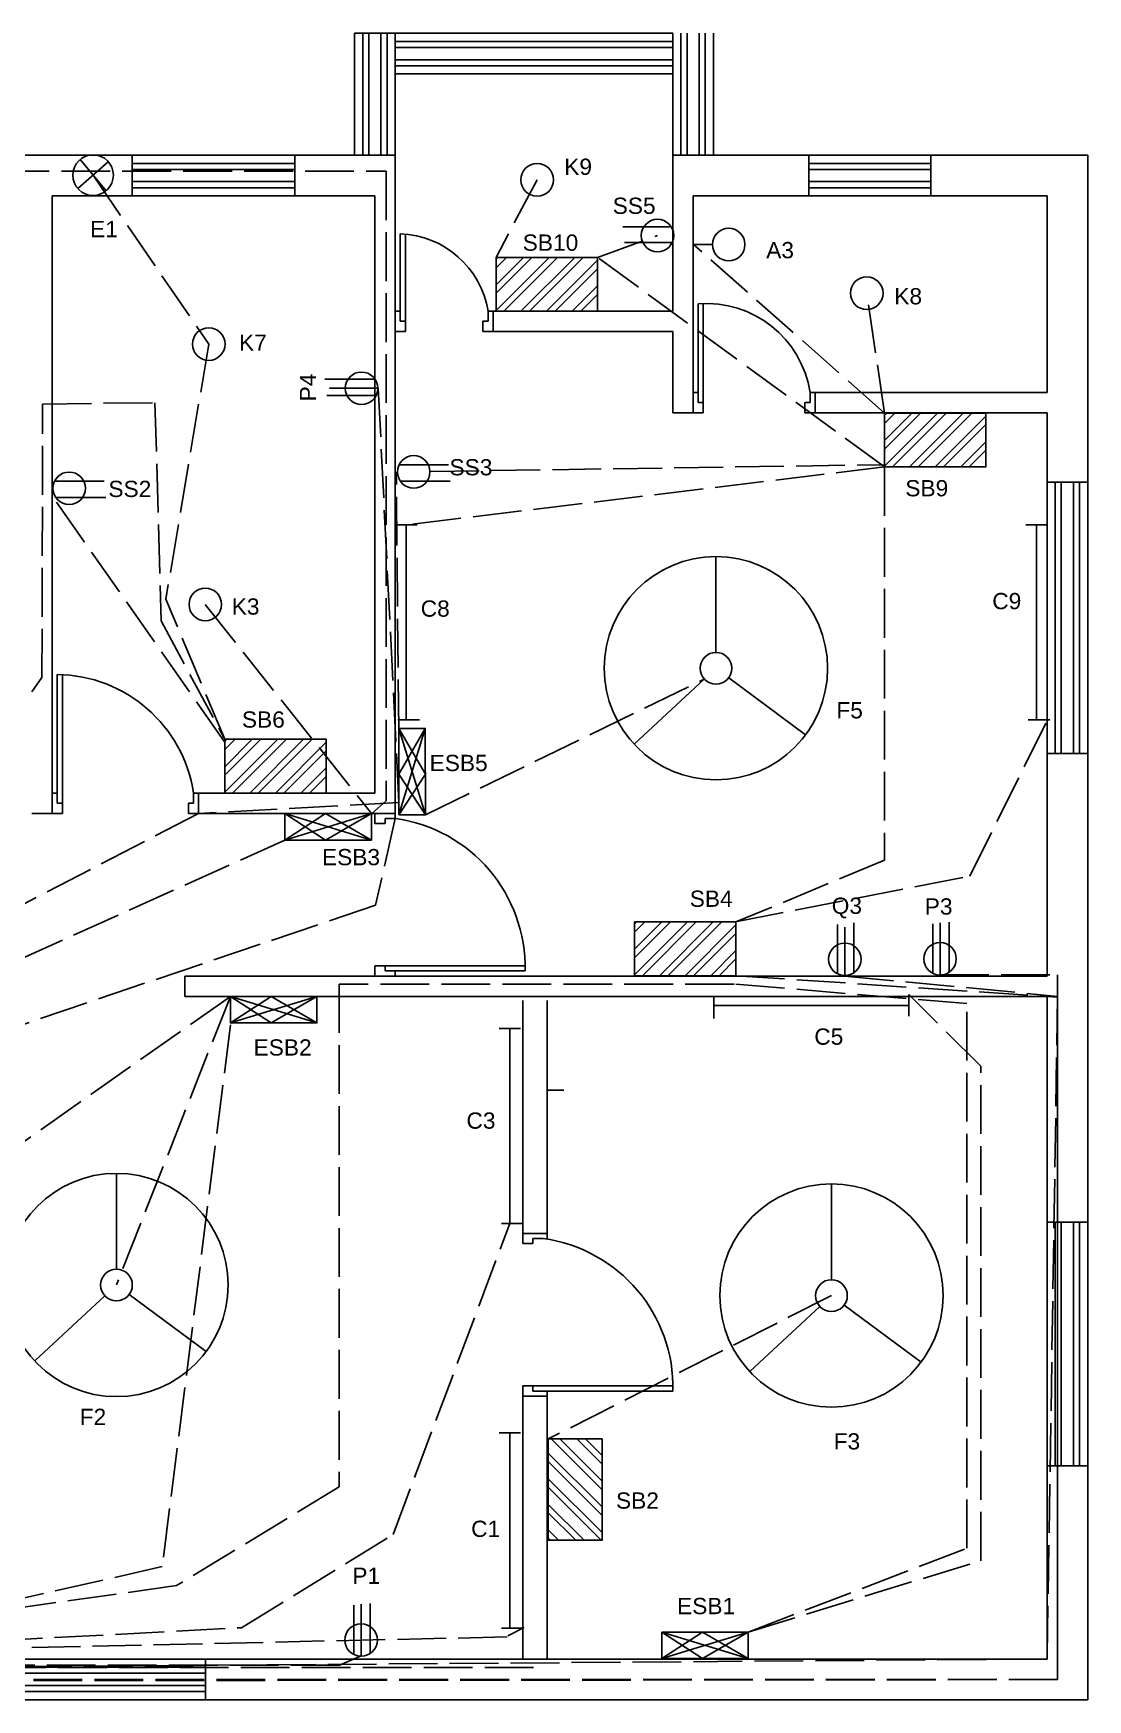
# Model space of a CAD drawing. Header units: millimetres. Extents: x 3825 to 4342, y 1227 to 2179.
# Drawn here: x 4065.1 to 4324.5, y 1226.6 to 1636.6 of the extents above; entities that cross this region are included whole.
import ezdxf

# ---------------------------------------------------------------- set-up
doc = ezdxf.new("R2010")
doc.units = ezdxf.units.MM
doc.linetypes.add('ACAD_ISO02W100', pattern=[15, 12, -3])
for name, color, linetype in [('conduit', 7, 'ACAD_ISO02W100'), ('doors', 6, 'Continuous'), ('emconduit', 1, 'ACAD_ISO02W100'), ('emfittings', 7, 'Continuous'), ('fittinglabels', 7, 'Continuous'), ('fittings', 7, 'Continuous'), ('windows', 40, 'Continuous')]:
    doc.layers.add(name, color=color, linetype=linetype)
doc.styles.get("Standard").update_dxf_attribs({"font": 'arial.ttf'})

msp = doc.modelspace()

# ---------------------------------------------------------------- hatches: boundary and pattern name
at = {"layer": 'fittings'}
h = msp.add_hatch(dxfattribs=at)
h.set_pattern_fill('ANSI32', color=256, scale=0.468168)
h.set_pattern_definition([(45, (2798.951, 1052.3706), (-3.1532, 3.1532), []), (45, (2801.0533, 1052.3706), (-3.1532, 3.1532), [])])
h.paths.add_polyline_path([(4178.94, 1581.43), (4178.94, 1568.2), (4203.89, 1568.2), (4203.89, 1581.43)])
h = msp.add_hatch(dxfattribs=at)
h.set_pattern_fill('ANSI32', color=256, scale=0.468168)
h.set_pattern_definition([(45, (2894.559, 1014.0287), (-3.1532, 3.1532), []), (45, (2896.661, 1014.0287), (-3.1532, 3.1532), [])])
h.paths.add_polyline_path([(4274.55, 1543.09), (4274.55, 1529.86), (4299.5, 1529.86), (4299.5, 1543.09)])
h = msp.add_hatch(dxfattribs=at)
h.set_pattern_fill('ANSI32', color=256, scale=0.468168)
h.set_pattern_definition([(45, (2732.2164, 933.7985), (-3.1532, 3.1532), []), (45, (2734.3186, 933.7985), (-3.1532, 3.1532), [])])
h.paths.add_polyline_path([(4112.21, 1462.86), (4112.21, 1449.63), (4137.16, 1449.63), (4137.16, 1462.86)])
h = msp.add_hatch(dxfattribs=at)
h.set_pattern_fill('ANSI32', color=256, scale=0.468168)
h.set_pattern_definition([(45, (2833.0325, 888.8582), (-3.1532, 3.1532), []), (45, (2835.1346, 888.8582), (-3.1532, 3.1532), [])])
h.paths.add_polyline_path([(4213.03, 1417.92), (4213.03, 1404.69), (4237.98, 1404.69), (4237.98, 1417.92)])
h = msp.add_hatch(dxfattribs=at)
h.set_pattern_fill('ANSI32', color=256, scale=0.468168, angle=90)
h.set_pattern_definition([(135, (4720.8563, -114.2035), (-3.1532, -3.1532), []), (135, (4720.8563, -112.1014), (-3.1532, -3.1532), [])])
h.paths.add_polyline_path([(4191.8, 1265.79), (4205.03, 1265.79), (4205.03, 1290.74), (4191.8, 1290.74)])

# ---------------------------------------------------------------- linework, layer by layer
for p, q in [((4154.12, 1636.56), (4144.12, 1636.56)), ((4144.12, 1626.56), (4144.12, 1636.56)), ((4154.12, 1636.56), (4144.12, 1636.56)), ((4154.12, 1606.56), (4154.12, 1636.56)), ((4232.43, 1606.56), (4232.43, 1636.56)), ((4144.12, 1606.56), (4144.12, 1626.56)), ((4144.12, 1606.56), (4144.12, 1626.56)), ((4154.12, 1606.56), (4154.12, 1626.56)), ((4222.43, 1606.56), (4222.43, 1626.56)), ((4154.12, 1606.56), (4154.12, 1594.06)), ((4222.43, 1606.56), (4222.43, 1596.56)), ((4324.52, 1606.56), (4232.43, 1606.56)), ((4324.52, 1606.56), (4232.43, 1606.56)), ((4149.12, 1596.56), (4069.73, 1596.56)), ((4069.73, 1596.56), (4069.73, 1563.32)), ((4314.52, 1596.56), (4227.43, 1596.56)), ((4227.43, 1594.06), (4227.43, 1596.56)), ((4314.52, 1596.56), (4314.52, 1548.2)), ((4314.52, 1596.56), (4314.52, 1548.2)), ((4324.52, 1226.57), (4324.52, 1586.56)), ((4324.52, 1226.57), (4324.52, 1586.56)), ((4324.52, 1226.57), (4324.52, 1586.56)), ((4324.52, 1226.57), (4324.52, 1586.56)), ((4222.43, 1568.2), (4178.21, 1568.2)), ((4178.21, 1563.2), (4178.21, 1568.2)), ((4069.73, 1558.32), (4069.73, 1563.32)), ((4069.73, 1558.32), (4069.73, 1563.32)), ((4222.43, 1563.2), (4178.21, 1563.2)), ((4222.43, 1563.2), (4222.43, 1543.2)), ((4069.73, 1558.32), (4069.73, 1474.56)), ((4069.73, 1558.32), (4069.73, 1474.56)), ((4227.43, 1548.2), (4227.43, 1543.2)), ((4257.45, 1548.2), (4314.52, 1548.2)), ((4257.45, 1548.2), (4257.45, 1543.2)), ((4222.43, 1543.2), (4227.43, 1543.2)), ((4257.45, 1543.2), (4314.52, 1543.2)), ((4314.52, 1543.2), (4314.52, 1404.61)), ((4314.52, 1543.2), (4314.52, 1404.61)), ((4069.73, 1474.56), (4069.73, 1444.63)), ((4069.73, 1449.63), (4069.73, 1444.63)), ((4105.75, 1449.63), (4149.12, 1449.63)), ((4105.75, 1449.63), (4149.12, 1449.63)), ((4105.75, 1449.63), (4105.75, 1444.63)), ((4064.73, 1444.63), (4069.73, 1444.63)), ((4064.73, 1444.63), (4069.73, 1444.63)), ((4105.75, 1444.63), (4149.12, 1444.63)), ((4105.75, 1444.63), (4149.12, 1444.63)), ((4149.12, 1444.63), (4154.12, 1444.63)), ((4102.32, 1399.61), (4102.32, 1404.61)), ((4102.32, 1399.61), (4102.32, 1404.61)), ((4102.32, 1404.61), (4149.12, 1404.61)), ((4102.32, 1399.61), (4102.32, 1404.61)), ((4154.12, 1404.61), (4149.12, 1404.61)), ((4154.12, 1404.61), (4314.52, 1404.61)), ((4102.32, 1402.11), (4102.32, 1402.11)), ((4102.32, 1402.11), (4102.32, 1402.11)), ((4102.32, 1402.11), (4102.32, 1402.11)), ((4314.52, 1399.61), (4102.32, 1399.61)), ((4314.52, 1399.61), (4102.32, 1399.61)), ((4314.52, 1399.61), (4102.32, 1399.61)), ((4185.53, 1338.78), (4185.53, 1398.61)), ((4191.53, 1339.88), (4191.53, 1398.61)), ((4314.52, 1399.61), (4314.52, 1301.26)), ((4314.52, 1399.61), (4314.52, 1236.57)), ((4314.52, 1398.61), (4314.52, 1399.61)), ((4185.53, 1236.57), (4185.53, 1301.26)), ((4185.53, 1236.57), (4185.53, 1301.26)), ((4191.53, 1236.57), (4191.53, 1301.26)), ((4314.52, 1296.26), (4314.52, 1236.56)), ((3872.24, 1236.57), (4211.17, 1236.57)), ((3872.25, 1236.56), (4211.17, 1236.56)), ((4191.53, 1236.57), (4185.53, 1236.57)), ((4211.17, 1236.56), (4216.17, 1236.57)), ((4216.17, 1236.57), (4276.8, 1236.57)), ((4216.17, 1236.57), (4275.75, 1236.57)), ((4242.52, 1236.56), (4276.79, 1236.56)), ((4275.75, 1236.57), (4314.52, 1236.57)), ((4324.52, 1236.57), (4324.52, 1236.56)), ((4324.52, 1236.57), (4324.52, 1236.56)), ((3944.52, 1226.57), (4277, 1226.57)), ((3944.52, 1226.57), (4277, 1226.57)), ((3944.52, 1226.57), (4277, 1226.57)), ((3944.52, 1226.57), (4277, 1226.57)), ((4312.02, 1226.57), (4314.52, 1226.57)), ((4312.02, 1226.57), (4314.52, 1226.57)), ((4312.02, 1226.57), (4314.52, 1226.57)), ((4312.02, 1226.57), (4314.52, 1226.57)), ((4312.02, 1226.57), (4314.52, 1226.57)), ((4312.02, 1226.57), (4314.52, 1226.57)), ((4312.02, 1226.57), (4314.52, 1226.57)), ((4312.02, 1226.57), (4314.52, 1226.57))]:
    msp.add_line(p, q)
for points in [[(3921.61, 1606.56), (4144.12, 1606.56)], [(4144.12, 1606.56), (3921.61, 1606.56)], [(4144.12, 1606.56), (3921.61, 1606.56)], [(4144.12, 1606.56), (3921.61, 1606.56)], [(4144.12, 1606.56), (3926.61, 1606.56)], [(4144.12, 1606.56), (3926.61, 1606.56)], [(4144.12, 1606.56), (3926.61, 1606.56)], [(4144.12, 1606.56), (3926.61, 1606.56)], [(4324.52, 1476.57), (4324.52, 1606.56), (4232.43, 1606.56)], [(4324.52, 1476.57), (4324.52, 1606.56), (4232.43, 1606.56)], [(4149.12, 1596.56), (4069.73, 1596.56)], [(4069.73, 1596.56), (4149.12, 1596.56)], [(4149.12, 1596.56), (4069.73, 1596.56)], [(4149.12, 1596.56), (4149.12, 1558.32)], [(4222.43, 1596.56), (4222.43, 1568.2)], [(4314.52, 1548.2), (4314.52, 1596.56), (4227.43, 1596.56)], [(4227.43, 1596.56), (4314.52, 1596.56), (4314.52, 1548.2)], [(4314.52, 1548.2), (4314.52, 1596.56), (4227.43, 1596.56)], [(4314.52, 1548.2), (4314.52, 1596.56), (4227.43, 1596.56)], [(4314.52, 1548.2), (4314.52, 1596.56), (4227.43, 1596.56)], [(4154.12, 1594.06), (4154.12, 1543.2)], [(4227.43, 1594.06), (4227.43, 1543.2)], [(4149.12, 1558.32), (4149.12, 1449.63)], [(4149.12, 1558.32), (4149.12, 1449.63)], [(4154.12, 1543.2), (4154.12, 1444.63)], [(4154.12, 1543.2), (4154.12, 1444.63)], [(4314.52, 1404.61), (4314.52, 1543.2)], [(4314.52, 1543.2), (4314.52, 1404.61)], [(4314.52, 1404.61), (4314.52, 1543.2)], [(4314.52, 1399.61), (4314.52, 1301.26)], [(4314.52, 1301.26), (4314.52, 1399.61)], [(4314.52, 1399.61), (4314.52, 1301.26)], [(4314.52, 1296.26), (4314.52, 1236.57), (4216.17, 1236.57)], [(4314.52, 1236.56), (4314.52, 1296.26)], [(4314.52, 1296.26), (4314.52, 1236.57)], [(4211.17, 1236.57), (3872.24, 1236.57)], [(4211.17, 1236.57), (3872.24, 1236.57)], [(3872.25, 1236.56), (4211.17, 1236.56)], [(4276.8, 1236.57), (4216.17, 1236.57)], [(4242.52, 1236.56), (4276.79, 1236.56)], [(4277, 1226.57), (3944.52, 1226.57)], [(4277, 1226.57), (3944.52, 1226.57)], [(4277, 1226.57), (3944.52, 1226.57)], [(4277, 1226.57), (3944.52, 1226.57)]]:
    msp.add_lwpolyline(points)
msp.add_arc((4278.52, 1236.56), 36, 179.9721, 180)
at = {"layer": 'conduit'}
for p, q in [((4079.78, 1601.66), (4108.25, 1560.1)), ((4189.06, 1600.51), (4178.94, 1581.43)), ((4203.89, 1581.43), (4218.67, 1586.8)), ((4274.55, 1543.09), (4227.56, 1584.58)), ((4178.94, 1581.43), (4203.89, 1581.43)), ((4274.55, 1529.86), (4203.89, 1581.43)), ((4274.55, 1543.09), (4270.15, 1572.62)), ((4108.25, 1560.1), (4097.69, 1497.33)), ((4067.37, 1545.35), (4095.01, 1545.67)), ((4095.01, 1545.67), (4096.53, 1492)), ((4149.96, 1549.23), (4136.87, 1549.23)), ((4067.18, 1478.03), (4067.37, 1545.35)), ((4274.55, 1529.86), (4156.85, 1515.63)), ((4162.8, 1528.75), (4274.55, 1530.42)), ((4274.55, 1529.86), (4274.55, 1433.09)), ((4112.1, 1462.27), (4069.28, 1523.34)), ((4112.21, 1462.86), (4097.69, 1497.33)), ((4096.53, 1492), (4111.94, 1463.3)), ((4064.73, 1474.56), (4067.18, 1478.03)), ((4295.52, 1429.22), (4314.65, 1467.69)), ((4274.55, 1433.09), (4237.98, 1417.92)), ((4237.83, 1417.91), (4295.52, 1429.22)), ((4213.03, 1417.92), (4237.98, 1417.92)), ((4264.77, 1404.61), (4264.77, 1417.71)), ((4237.98, 1404.69), (4314.52, 1399.61)), ((4314.52, 1399.61), (4317.13, 1399.44)), ((4317.13, 1399.44), (4317.13, 1231.52)), ((4191.68, 1376.54), (4195.58, 1376.54)), ((4153.59, 1267.18), (4182.33, 1343.73)), ((4261.48, 1326), (4191.8, 1290.74)), ((4116.33, 1244.27), (4153.59, 1267.18)), ((3995.42, 1237.88), (4116.33, 1244.27)), ((4181.83, 1242.25), (4185.84, 1244.3)), ((4181.65, 1242.01), (3995.42, 1237.88)), ((4140.41, 1235.09), (3939.68, 1235.09)), ((4188.14, 1234.47), (3940.94, 1234.47)), ((4145.74, 1237.35), (4140.41, 1235.09)), ((4317.13, 1231.52), (3939.81, 1231.13))]:
    msp.add_line(p, q, dxfattribs=at)
at = {"layer": 'doors', "color": 215, "true_color": 0xa953a0}
for p, q in [((4155.37, 1587.26), (4155.37, 1565.7)), ((4155.37, 1587.26), (4155.37, 1565.7)), ((4156.62, 1587.18), (4156.62, 1563.2)), ((4156.62, 1587.16), (4156.62, 1563.2)), ((4155.37, 1568.2), (4154.12, 1568.2)), ((4176.96, 1568.2), (4178.21, 1568.2)), ((4176.96, 1568.2), (4176.96, 1565.7)), ((4178.21, 1563.2), (4178.21, 1568.2)), ((4228.68, 1570.02), (4228.68, 1545.7)), ((4228.68, 1567.26), (4228.68, 1545.7)), ((4229.93, 1570.08), (4229.93, 1543.2)), ((4229.93, 1567.16), (4229.93, 1543.2)), ((4154.12, 1563.2), (4156.62, 1563.2)), ((4156.62, 1563.2), (4154.12, 1563.2)), ((4154.12, 1563.2), (4156.62, 1563.2)), ((4155.37, 1565.7), (4156.62, 1565.7)), ((4155.37, 1565.7), (4156.62, 1565.7)), ((4175.71, 1565.7), (4175.71, 1563.2)), ((4176.96, 1565.7), (4175.71, 1565.7)), ((4175.71, 1563.2), (4178.21, 1563.2)), ((4175.71, 1563.2), (4178.21, 1563.2)), ((4227.43, 1548.2), (4228.68, 1548.2)), ((4228.68, 1548.2), (4227.43, 1548.2)), ((4227.43, 1543.2), (4227.43, 1548.2)), ((4227.43, 1548.2), (4227.43, 1543.2)), ((4228.68, 1545.7), (4229.93, 1545.7)), ((4228.68, 1545.7), (4229.93, 1545.7)), ((4254.95, 1545.7), (4254.95, 1543.2)), ((4256.2, 1545.7), (4254.95, 1545.7)), ((4254.95, 1545.7), (4254.95, 1543.2)), ((4256.2, 1548.2), (4256.2, 1545.7)), ((4257.45, 1548.2), (4256.2, 1548.2)), ((4256.2, 1548.2), (4256.2, 1545.7)), ((4257.45, 1548.2), (4257.45, 1543.2)), ((4229.93, 1543.2), (4227.43, 1543.2)), ((4254.95, 1543.2), (4257.45, 1543.2)), ((4070.98, 1478.79), (4070.98, 1447.13)), ((4070.98, 1478.79), (4070.98, 1447.13)), ((4072.23, 1478.75), (4072.23, 1444.63)), ((4072.23, 1478.75), (4072.23, 1444.63)), ((4069.73, 1449.63), (4069.73, 1444.63)), ((4069.73, 1449.63), (4069.73, 1444.63)), ((4104.5, 1449.63), (4104.5, 1447.13)), ((4105.75, 1449.63), (4104.5, 1449.63)), ((4104.5, 1449.63), (4104.5, 1447.13)), ((4104.5, 1449.63), (4104.5, 1447.13)), ((4105.75, 1449.63), (4104.5, 1449.63)), ((4104.5, 1449.63), (4104.5, 1447.13)), ((4105.75, 1449.63), (4105.75, 1444.63)), ((4105.75, 1449.63), (4105.75, 1444.63)), ((4072.23, 1444.63), (4069.73, 1444.63)), ((4072.23, 1444.63), (4069.73, 1444.63)), ((4070.98, 1447.13), (4072.23, 1447.13)), ((4070.98, 1447.13), (4072.23, 1447.13)), ((4103.25, 1447.13), (4103.25, 1444.63)), ((4104.5, 1447.13), (4103.25, 1447.13)), ((4103.25, 1447.13), (4103.25, 1444.63)), ((4103.25, 1447.13), (4103.25, 1444.63)), ((4104.5, 1447.13), (4103.25, 1447.13)), ((4103.25, 1447.13), (4103.25, 1444.63)), ((4103.25, 1444.63), (4105.75, 1444.63)), ((4103.25, 1444.63), (4105.75, 1444.63)), ((4154.12, 1444.63), (4149.12, 1444.63)), ((4149.12, 1442.13), (4149.12, 1444.63)), ((4154.12, 1444.63), (4149.12, 1444.63)), ((4149.12, 1442.13), (4149.12, 1444.63)), ((4154.12, 1443.38), (4151.62, 1443.38)), ((4151.62, 1443.38), (4151.62, 1442.13)), ((4154.12, 1443.38), (4151.62, 1443.38)), ((4151.62, 1443.38), (4151.62, 1442.13)), ((4154.12, 1444.63), (4154.12, 1443.38)), ((4154.12, 1444.63), (4154.12, 1443.38)), ((4151.62, 1442.13), (4149.12, 1442.13)), ((4151.62, 1442.13), (4149.12, 1442.13)), ((4177.87, 1407.11), (4149.12, 1407.11)), ((4186.05, 1407.11), (4149.12, 1407.11)), ((4149.12, 1407.11), (4149.12, 1404.61)), ((4151.62, 1405.86), (4151.62, 1407.11)), ((4151.62, 1405.86), (4151.62, 1407.11)), ((4154.12, 1404.61), (4149.12, 1404.61)), ((4177.84, 1405.86), (4151.62, 1405.86)), ((4186.07, 1405.86), (4151.62, 1405.86)), ((4191.53, 1341.28), (4185.53, 1341.28)), ((4185.53, 1338.78), (4185.53, 1341.28)), ((4191.49, 1341.28), (4191.49, 1340.03)), ((4188.03, 1338.78), (4185.53, 1338.78)), ((4190.53, 1340.03), (4188.03, 1340.03)), ((4188.03, 1340.03), (4188.03, 1338.78)), ((4214.28, 1303.76), (4185.53, 1303.76)), ((4222.45, 1303.76), (4185.53, 1303.76)), ((4185.53, 1301.26), (4185.53, 1303.76)), ((4188.03, 1302.51), (4188.03, 1303.76)), ((4188.03, 1302.51), (4188.03, 1303.76)), ((4190.53, 1301.26), (4185.53, 1301.26)), ((4185.53, 1301.26), (4190.53, 1301.26)), ((4191.54, 1301.26), (4185.53, 1301.26)), ((4214.24, 1302.51), (4188.03, 1302.51)), ((4222.48, 1302.51), (4188.03, 1302.51)), ((4191.54, 1302.51), (4191.54, 1301.26)), ((4191.54, 1301.26), (4191.54, 1302.51))]:
    msp.add_line(p, q, dxfattribs=at)
at = {"layer": 'doors'}
for p, q in [((4154.12, 1568.2), (4155.37, 1568.2)), ((4154.12, 1563.2), (4154.12, 1568.2)), ((4154.12, 1568.2), (4155.37, 1568.2)), ((4154.12, 1563.2), (4154.12, 1568.2)), ((4069.73, 1449.63), (4070.98, 1449.63)), ((4069.73, 1449.63), (4070.98, 1449.63)), ((4149.12, 1407.11), (4149.12, 1404.61)), ((4149.12, 1404.61), (4154.12, 1404.61))]:
    msp.add_line(p, q, dxfattribs=at)
at = {"layer": 'doors', "color": 215, "true_color": 0xa953a0}
for points in [[(4228.68, 1548.2), (4227.43, 1548.2)], [(4070.98, 1449.63), (4069.73, 1449.63)], [(4070.98, 1449.63), (4069.73, 1449.63)], [(4149.12, 1444.63), (4149.12, 1442.69)], [(4149.12, 1444.63), (4149.12, 1442.69)], [(4154.12, 1405.86), (4154.12, 1404.61)], [(4154.12, 1405.86), (4154.12, 1404.61)], [(4191.54, 1302.51), (4191.54, 1301.26)]]:
    msp.add_lwpolyline(points, dxfattribs=at)
at = {"layer": 'doors'}
msp.add_lwpolyline([(4149.12, 1407.11), (4149.12, 1404.61)], dxfattribs=at)
at = {"layer": 'doors', "color": 215, "true_color": 0xa953a0}
for centre, radius, start, end in [((4154.53, 1564.54), 22.73, 9.2655, 87.8657), ((4230.66, 1544.24), 25.85, 8.8156, 94.3849), ((4070.63, 1444.54), 34.25, 8.5448, 89.4072), ((4070.63, 1444.54), 34.25, 8.5448, 89.4072), ((4149.06, 1406.71), 37.02, 358.685, 82.1411), ((4185.47, 1303.36), 37.02, 358.685, 82.1411)]:
    msp.add_arc(centre, radius, start, end, dxfattribs=at)
at = {"layer": 'emconduit'}
for p, q in [((4011.98, 1602.61), (4151.94, 1602.61)), ((4151.94, 1602.61), (4151.94, 1447.76)), ((4149.96, 1549.23), (4155.01, 1447.31)), ((4154.98, 1465.54), (4154.39, 1528.6)), ((4107.4, 1496.04), (4148.27, 1444.62)), ((4161.55, 1444.25), (4230.19, 1477.68)), ((4155.01, 1447.31), (4105.75, 1444.63)), ((4151.94, 1447.76), (4148.37, 1444.61)), ((4105.75, 1444.63), (3980.83, 1379.87)), ((4154.12, 1443.38), (4149.3, 1422.03)), ((4126.96, 1438.08), (3992.06, 1377.3)), ((4149.3, 1422.03), (3999.44, 1371.4)), ((4237.5, 1402.62), (4140.35, 1402.62)), ((4140.35, 1402.62), (4140.35, 1278.93)), ((4294.78, 1397.88), (4237.5, 1402.62)), ((4264.77, 1404.61), (4317.13, 1399.61)), ((4288.2, 1404.95), (4317.13, 1404.95)), ((4317.13, 1404.95), (4317.13, 1231.52)), ((4113.56, 1399.61), (4011.12, 1327.49)), ((4113.56, 1399.61), (4085.54, 1328.6)), ((4298.23, 1382.45), (4280.49, 1400.05)), ((4317.13, 1399.61), (4314.52, 1236.57)), ((4294.78, 1263.81), (4294.78, 1397.88)), ((4113.58, 1392.64), (4096.82, 1259.31)), ((4298.23, 1260.77), (4298.23, 1382.45)), ((4140.35, 1278.93), (4100.31, 1254.66)), ((4241.01, 1243.21), (4294.78, 1263.81)), ((4096.82, 1259.31), (4037.34, 1245.82)), ((4241.01, 1243.21), (4298.23, 1260.77)), ((4100.31, 1254.66), (4037.74, 1245.82)), ((4314.52, 1236.57), (4032.42, 1234.47)), ((4317.13, 1231.52), (4034.09, 1231.52))]:
    msp.add_line(p, q, dxfattribs=at)
at = {"layer": 'emfittings'}
for p, q in [((4161.54, 1454.28), (4154.98, 1465.54)), ((4154.98, 1465.54), (4161.55, 1444.25)), ((4155, 1454.27), (4161.52, 1465.55)), ((4161.52, 1465.55), (4155.01, 1444.24)), ((4161.55, 1444.25), (4155, 1454.27)), ((4155.01, 1444.24), (4161.54, 1454.28)), ((4126.96, 1444.62), (4136.99, 1438.08)), ((4148.27, 1444.62), (4126.96, 1438.08)), ((4126.96, 1438.08), (4136.99, 1444.62)), ((4148.27, 1438.08), (4126.96, 1444.62)), ((4136.99, 1438.08), (4148.27, 1444.62)), ((4136.99, 1444.62), (4148.27, 1438.08)), ((4113.56, 1399.61), (4123.59, 1393.07)), ((4134.87, 1399.61), (4113.56, 1393.07)), ((4113.56, 1393.07), (4123.59, 1399.61)), ((4134.87, 1393.07), (4113.56, 1399.61)), ((4123.59, 1393.07), (4134.87, 1399.61)), ((4123.59, 1399.61), (4134.87, 1393.07)), ((4219.71, 1243.21), (4229.73, 1236.67)), ((4241.01, 1243.21), (4219.71, 1236.67)), ((4219.71, 1236.67), (4229.73, 1243.21)), ((4241.01, 1236.67), (4219.71, 1243.21)), ((4229.73, 1236.67), (4241.01, 1243.21)), ((4229.73, 1243.21), (4241.01, 1236.67))]:
    msp.add_line(p, q, dxfattribs=at)
for points in [[(4155.01, 1444.24), (4154.98, 1465.54), (4161.52, 1465.55), (4161.55, 1444.25)], [(4126.96, 1444.62), (4148.27, 1444.62), (4148.27, 1438.08), (4126.96, 1438.08)], [(4113.56, 1399.61), (4134.87, 1399.61), (4134.87, 1393.07), (4113.56, 1393.07)], [(4219.71, 1243.21), (4241.01, 1243.21), (4241.01, 1236.67), (4219.71, 1236.67)]]:
    msp.add_lwpolyline(points, close=True, dxfattribs=at)
at = {"layer": 'fittings'}
for p, q in [((4083.53, 1604.96), (4076.03, 1598.35)), ((4076.58, 1605.5), (4079.78, 1601.66)), ((4079.78, 1601.66), (4082.97, 1597.81)), ((4221.7, 1588.94), (4210.1, 1588.94)), ((4221.98, 1585.12), (4210.51, 1585.12)), ((4232.19, 1584.58), (4227.56, 1584.58)), ((4149.03, 1551.47), (4136.84, 1551.47)), ((4149.32, 1547.45), (4137.27, 1547.45)), ((4155.21, 1530.42), (4167.25, 1530.42)), ((4070.42, 1526.39), (4082.47, 1526.39)), ((4155.5, 1526.4), (4167.68, 1526.4)), ((4070.71, 1522.37), (4082.9, 1522.37)), ((4154.2, 1515.63), (4159.51, 1515.63)), ((4156.85, 1507.28), (4156.85, 1515.63)), ((4156.85, 1467.63), (4156.85, 1515.63)), ((4309.3, 1515.63), (4314.61, 1515.63)), ((4311.95, 1507.28), (4311.95, 1515.63)), ((4311.95, 1467.63), (4311.95, 1515.63)), ((4156.85, 1467.63), (4156.85, 1507.28)), ((4233.05, 1484.24), (4233.05, 1507.81)), ((4311.95, 1467.63), (4311.95, 1507.28)), ((4230.19, 1477.68), (4212.93, 1461.64)), ((4236.19, 1478.01), (4255.12, 1463.98)), ((4154.8, 1467.63), (4160.11, 1467.63)), ((4309.9, 1467.63), (4315.2, 1467.63)), ((4262.98, 1405.25), (4262.98, 1417.3)), ((4267.01, 1405.54), (4267.01, 1417.73)), ((4286.43, 1405.38), (4286.43, 1417.42)), ((4288.2, 1404.95), (4288.2, 1417.7)), ((4290.45, 1405.67), (4290.45, 1417.85)), ((4288.2, 1408.85), (4288.2, 1404.95)), ((4232.49, 1399.45), (4232.49, 1394.15)), ((4280.49, 1400.05), (4280.49, 1394.74)), ((4232.49, 1397.4), (4272.14, 1397.4)), ((4232.49, 1397.4), (4280.49, 1397.4)), ((4272.14, 1397.4), (4280.49, 1397.4)), ((4179.68, 1391.73), (4184.99, 1391.73)), ((4182.33, 1383.38), (4182.33, 1391.73)), ((4182.33, 1343.73), (4182.33, 1391.73)), ((4182.33, 1343.73), (4182.33, 1383.38)), ((4195.58, 1376.54), (4191.68, 1376.54)), ((4085.54, 1332.51), (4085.54, 1356.08)), ((4261.48, 1329.9), (4261.48, 1353.47)), ((4180.28, 1343.73), (4185.58, 1343.73)), ((4082.69, 1325.95), (4065.42, 1309.9)), ((4088.68, 1326.28), (4107.61, 1312.24)), ((4258.62, 1323.34), (4241.36, 1307.29)), ((4264.62, 1323.67), (4283.55, 1309.64)), ((4179.68, 1292.19), (4184.99, 1292.19)), ((4182.33, 1283.85), (4182.33, 1292.19)), ((4182.33, 1244.19), (4182.33, 1292.19)), ((4182.33, 1244.19), (4182.33, 1283.85)), ((4143.97, 1237.77), (4143.97, 1249.82)), ((4145.74, 1237.35), (4145.74, 1250.09)), ((4148, 1238.06), (4148, 1250.25)), ((4180.28, 1244.19), (4185.58, 1244.19)), ((4145.74, 1241.25), (4145.74, 1237.35)), ((4277, 1226.57), (4312.02, 1226.57)), ((4277, 1226.57), (4312.02, 1226.57)), ((4312.02, 1226.57), (4324.52, 1226.57)), ((4312.02, 1226.57), (4324.52, 1226.57))]:
    msp.add_line(p, q, dxfattribs=at)
for points in [[(4178.94, 1581.43), (4203.89, 1581.43), (4203.89, 1568.2), (4178.94, 1568.2)], [(4274.55, 1543.09), (4299.5, 1543.09), (4299.5, 1529.86), (4274.55, 1529.86)], [(4112.21, 1462.86), (4137.16, 1462.86), (4137.16, 1449.63), (4112.21, 1449.63)], [(4213.03, 1417.92), (4237.98, 1417.92), (4237.98, 1404.69), (4213.03, 1404.69)], [(4191.8, 1265.79), (4191.8, 1290.74), (4205.03, 1290.74), (4205.03, 1265.79)]]:
    msp.add_lwpolyline(points, close=True, dxfattribs=at)
for centre, radius in [((4079.78, 1601.66), 5), ((4189.06, 1600.51), 4.01), ((4218.67, 1586.8), 4), ((4236.19, 1584.58), 4), ((4270.15, 1572.62), 4.01), ((4108.25, 1560.1), 4.01), ((4145.84, 1549.22), 4), ((4158.68, 1528.65), 4), ((4073.9, 1524.62), 4), ((4233.05, 1480.34), 27.47), ((4107.4, 1496.04), 4.01), ((4233.05, 1480.34), 3.9), ((4264.76, 1408.73), 4), ((4288.2, 1408.85), 4), ((4085.54, 1328.6), 27.47), ((4261.48, 1326), 27.47), ((4085.54, 1328.6), 3.9), ((4261.48, 1326), 3.9), ((4145.74, 1241.25), 4)]:
    msp.add_circle(centre, radius, dxfattribs=at)
at = {"layer": 'windows'}
for p, q in [((4144.12, 1626.56), (4144.12, 1636.56)), ((4144.12, 1617.57), (4144.12, 1636.56)), ((4144.12, 1636.56), (4144.12, 1606.56)), ((4144.12, 1636.56), (4144.12, 1606.56)), ((4154.12, 1624.06), (4154.12, 1636.56)), ((4222.43, 1636.56), (4154.12, 1636.56)), ((4222.43, 1636.56), (4154.12, 1636.56)), ((4154.12, 1636.56), (4154.12, 1606.56)), ((4165.13, 1636.56), (4199.47, 1636.56)), ((4222.43, 1617.57), (4222.43, 1636.56)), ((4222.43, 1636.56), (4222.43, 1606.56)), ((4222.43, 1636.56), (4222.43, 1606.56)), ((4232.43, 1636.56), (4232.43, 1606.56)), ((4222.43, 1626.56), (4154.12, 1626.56)), ((4080.64, 1606.56), (4114.98, 1606.56)), ((4089.43, 1606.56), (4089.43, 1596.56)), ((4154.12, 1606.56), (4144.12, 1606.56)), ((4232.43, 1606.56), (4222.43, 1606.56)), ((4285.93, 1596.56), (4285.93, 1606.56))]:
    msp.add_line(p, q, dxfattribs=at)
at = {"layer": 'windows', "color": 31, "true_color": 0xfecc66}
for p, q in [((4144.12, 1636.56), (4144.12, 1626.56)), ((4144.12, 1636.56), (4154.12, 1636.56)), ((4154.12, 1626.56), (4154.12, 1636.56)), ((4089.43, 1596.56), (4089.43, 1606.56)), ((4129.43, 1606.56), (4129.43, 1596.56)), ((4154.12, 1606.56), (4144.12, 1606.56)), ((4232.43, 1606.56), (4222.43, 1606.56)), ((4255.93, 1596.56), (4255.93, 1606.56)), ((4285.93, 1606.56), (4285.93, 1596.56)), ((4314.52, 1526.09), (4324.52, 1526.09)), ((4314.52, 1459.37), (4324.52, 1459.37)), ((4314.52, 1344.09), (4324.52, 1344.09)), ((4314.52, 1284.09), (4324.52, 1284.09)), ((4107.47, 1236.57), (4107.47, 1226.57))]:
    msp.add_line(p, q, dxfattribs=at)
for points in [[(4146.12, 1606.56), (4146.12, 1636.56)], [(4147.62, 1606.56), (4147.62, 1636.56)], [(4150.62, 1606.56), (4150.62, 1636.56)], [(4152.12, 1606.56), (4152.12, 1636.56)], [(4224.43, 1606.56), (4224.43, 1636.56)], [(4225.93, 1606.56), (4225.93, 1636.56)], [(4228.93, 1606.56), (4228.93, 1636.56)], [(4230.43, 1606.56), (4230.43, 1636.56)], [(4154.12, 1634.56), (4222.43, 1634.56)], [(4154.12, 1633.06), (4222.43, 1633.06)], [(4154.12, 1630.06), (4222.43, 1630.06)], [(4154.12, 1628.56), (4222.43, 1628.56)], [(4089.43, 1604.56), (4129.43, 1604.56)], [(4089.43, 1603.06), (4129.43, 1603.06)], [(4255.93, 1604.56), (4285.93, 1604.56)], [(4255.93, 1603.06), (4285.93, 1603.06)], [(4089.43, 1600.06), (4129.43, 1600.06)], [(4255.93, 1600.06), (4285.93, 1600.06)], [(4089.43, 1598.56), (4129.43, 1598.56)], [(4255.93, 1598.56), (4285.93, 1598.56)], [(4316.52, 1459.37), (4316.52, 1526.09)], [(4318.02, 1459.37), (4318.02, 1526.09)], [(4321.02, 1459.37), (4321.02, 1526.09)], [(4322.52, 1459.37), (4322.52, 1526.09)], [(4316.52, 1459.37), (4316.52, 1492.79)], [(4318.02, 1459.37), (4318.02, 1492.79)], [(4321.02, 1459.37), (4321.02, 1492.79)], [(4322.52, 1459.37), (4322.52, 1492.79)], [(4316.52, 1284.09), (4316.52, 1344.09)], [(4318.02, 1284.09), (4318.02, 1344.09)], [(4321.02, 1284.09), (4321.02, 1344.09)], [(4322.52, 1284.09), (4322.52, 1344.09)], [(4107.47, 1234.57), (4017.47, 1234.57)], [(4107.47, 1233.07), (4017.47, 1233.07)], [(4107.47, 1230.07), (4017.47, 1230.07)], [(4107.47, 1228.57), (4017.47, 1228.57)]]:
    msp.add_lwpolyline(points, dxfattribs=at)
at = {"layer": 'windows'}
for points in [[(4154.12, 1636.56), (4154.12, 1606.56)], [(4154.12, 1606.56), (4154.12, 1636.56)], [(4154.12, 1636.56), (4154.12, 1606.56)], [(4154.12, 1636.56), (4154.12, 1606.56)], [(4232.43, 1636.56), (4232.43, 1606.56)], [(4232.43, 1606.56), (4232.43, 1636.56)], [(4232.43, 1636.56), (4232.43, 1606.56)], [(4232.43, 1636.56), (4232.43, 1606.56)], [(4222.43, 1626.56), (4154.12, 1626.56)], [(4154.12, 1626.56), (4222.43, 1626.56)], [(4222.43, 1626.56), (4154.12, 1626.56)], [(4222.43, 1626.56), (4154.12, 1626.56)], [(4129.43, 1606.56), (4129.43, 1596.56)], [(4314.52, 1441.95), (4314.52, 1526.09)]]:
    msp.add_lwpolyline(points, dxfattribs=at)

# ---------------------------------------------------------------- texts
at = {"insert": (4079.05, 1590.38), "char_height": 4, "attachment_point": 1}
msp.add_mtext_dynamic_manual_height_columns('E1', width=6.873, gutter_width=20, heights=[0], dxfattribs=at)
at = {"layer": 'fittinglabels', "char_height": 4, "attachment_point": 1}
for s, width, gutter_width, heights, insert in [('K9', 6.6164, 12.5, [0], (4195.72, 1605.73)), ('SS5', 6.9502, 12.5, [2.59], (4207.64, 1596.13)), ('SB10', 10.7865, 12.5, [3.5], (4185.5, 1587.06)), ('A3', 6.1268, 12.5, [0], (4245.42, 1585.21)), ('K8', 6.6164, 12.5, [0], (4276.93, 1573.87)), ('K7', 6.6164, 12.5, [0], (4115.7, 1562.45)), ('SS3', 9.9847, 12.5, [4.14], (4167.48, 1531.8)), ('SS2', 9.9847, 12.5, [0], (4083.55, 1526.47)), ('SB9', 10.7865, 12.5, [23.01], (4279.65, 1526.64)), ('K3', 6.6164, 12.5, [0], (4113.9, 1497.53)), ('C8', 12.5171, 12.5, [0], (4160.4, 1497.03)), ('C9', 12.5171, 12.5, [0], (4301.04, 1498.87)), ('F5', 6.164, 12.5, [0], (4262.69, 1472)), ('SB6', 10.7865, 12.5, [3.5], (4116.41, 1469.73)), ('ESB3', 9.9942, 12.5, [0], (4136.11, 1435.87)), ('SB4', 10.7865, 12.5, [3.5], (4226.6, 1425.64)), ('Q3', 9.9847, 12.5, [0], (4261.54, 1423.91)), ('P3', 9.9847, 12.5, [0], (4284.43, 1423.73)), ('C5', 12.5171, 12.5, [14.99], (4257.25, 1391.71)), ('ESB2', 9.9942, 12.5, [0], (4119.28, 1389.04)), ('C3', 12.5171, 12.5, [0], (4171.66, 1371.05)), ('F2', 8.3238, 12.5, [0], (4076.49, 1298.16)), ('F3', 8.3238, 12.5, [0], (4262.01, 1292.13)), ('SB2', 11.4259, 12.5, [0], (4208.46, 1277.57)), ('C1', 12.5171, 12.5, [0], (4172.81, 1270.61)), ('P1', 8.1972, 20, [0], (4143.57, 1259.06)), ('ESB1', 9.9942, 12.5, [0], (4223.48, 1251.61))]:
    msp.add_mtext_dynamic_manual_height_columns(s, width=width, gutter_width=gutter_width, heights=heights, dxfattribs=dict(at, insert=insert))
for s, width, insert, rotation in [('P4', 9.9847, (4130.66, 1546), 90), ('ESB5', 9.9942, (4162.59, 1459.03), 0.085)]:
    msp.add_mtext_dynamic_manual_height_columns(s, width=width, gutter_width=12.5, heights=[0], dxfattribs=dict(at, insert=insert, rotation=rotation))

doc.saveas('drawing.dxf')
